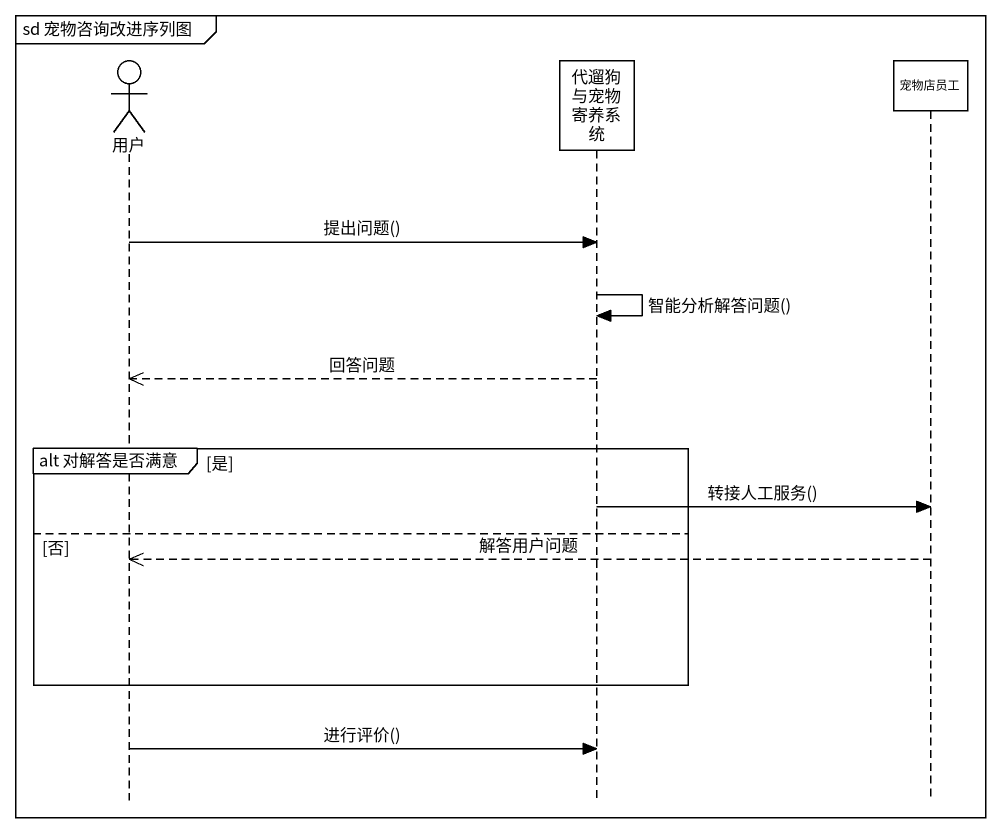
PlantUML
@startuml
mainframe sd 宠物咨询改进序列图
hide footbox
actor 用户
participant 代遛狗与宠物寄养系统
participant 宠物店员工

用户 -> 代遛狗与宠物寄养系统 : 提出问题()
代遛狗与宠物寄养系统 -> 代遛狗与宠物寄养系统 : 智能分析解答问题()
代遛狗与宠物寄养系统 -->> 用户 : 回答问题
group alt 对解答是否满意 [是]
  代遛狗与宠物寄养系统 -> 宠物店员工 : 转接人工服务()
else 否
  宠物店员工 -->> 用户 : 解答用户问题
end
用户 -> 代遛狗与宠物寄养系统 : 进行评价()
@enduml
